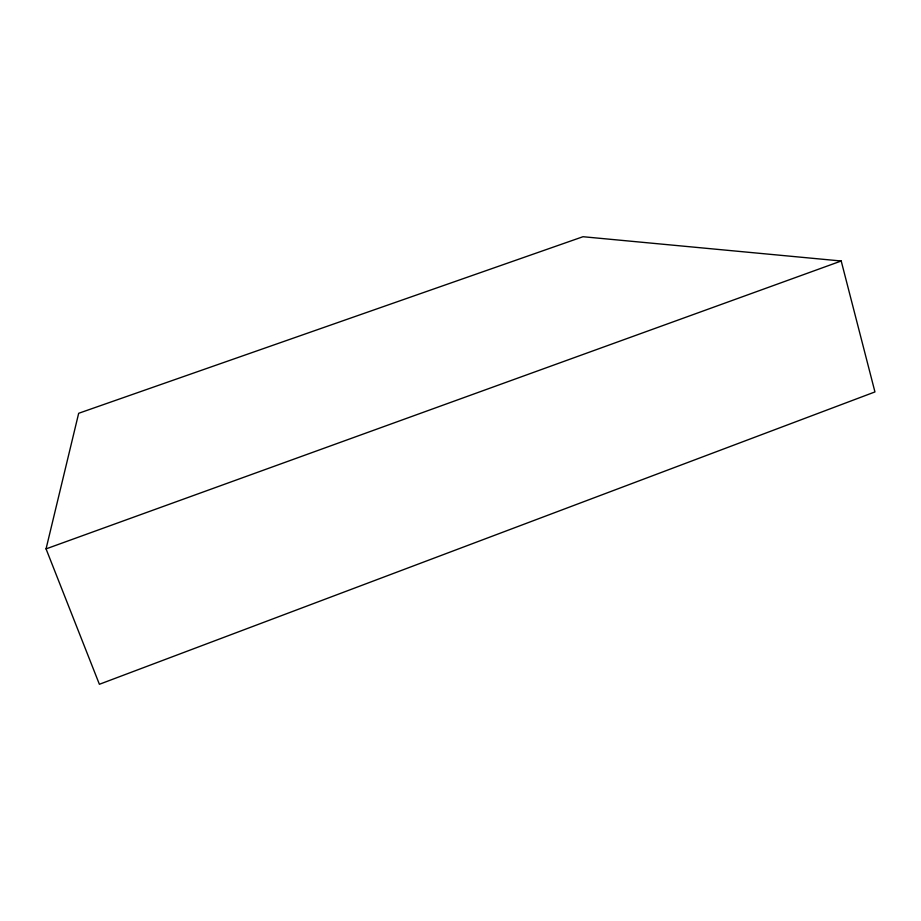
<?xml version="1.0" encoding="UTF-8"?>
<svg xmlns="http://www.w3.org/2000/svg" width="921" height="921" viewBox="0 0 921 921"><rect width="100%" height="100%" fill="white"/><g stroke="black" fill="none" stroke-linecap="round" stroke-linejoin="round"><path stroke-width="1.38" d="M46.05 548.881L78.676 413.287L582.993 236.72L841.207 261L874.95 391.932L99.387 684.28L46.05 548.881L841.207 261"/></g></svg>
